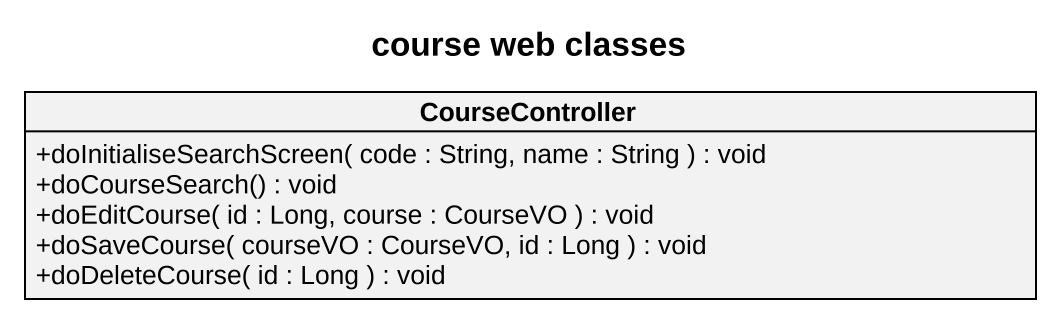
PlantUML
@startuml
title course web classes
hide circle
hide empty members
skinparam classAttributeIconSize 0
class CourseController {
  +doInitialiseSearchScreen( code : String, name : String ) : void
  +doCourseSearch() : void
  +doEditCourse( id : Long, course : CourseVO ) : void
  +doSaveCourse( courseVO : CourseVO, id : Long ) : void
  +doDeleteCourse( id : Long ) : void
}
@enduml
